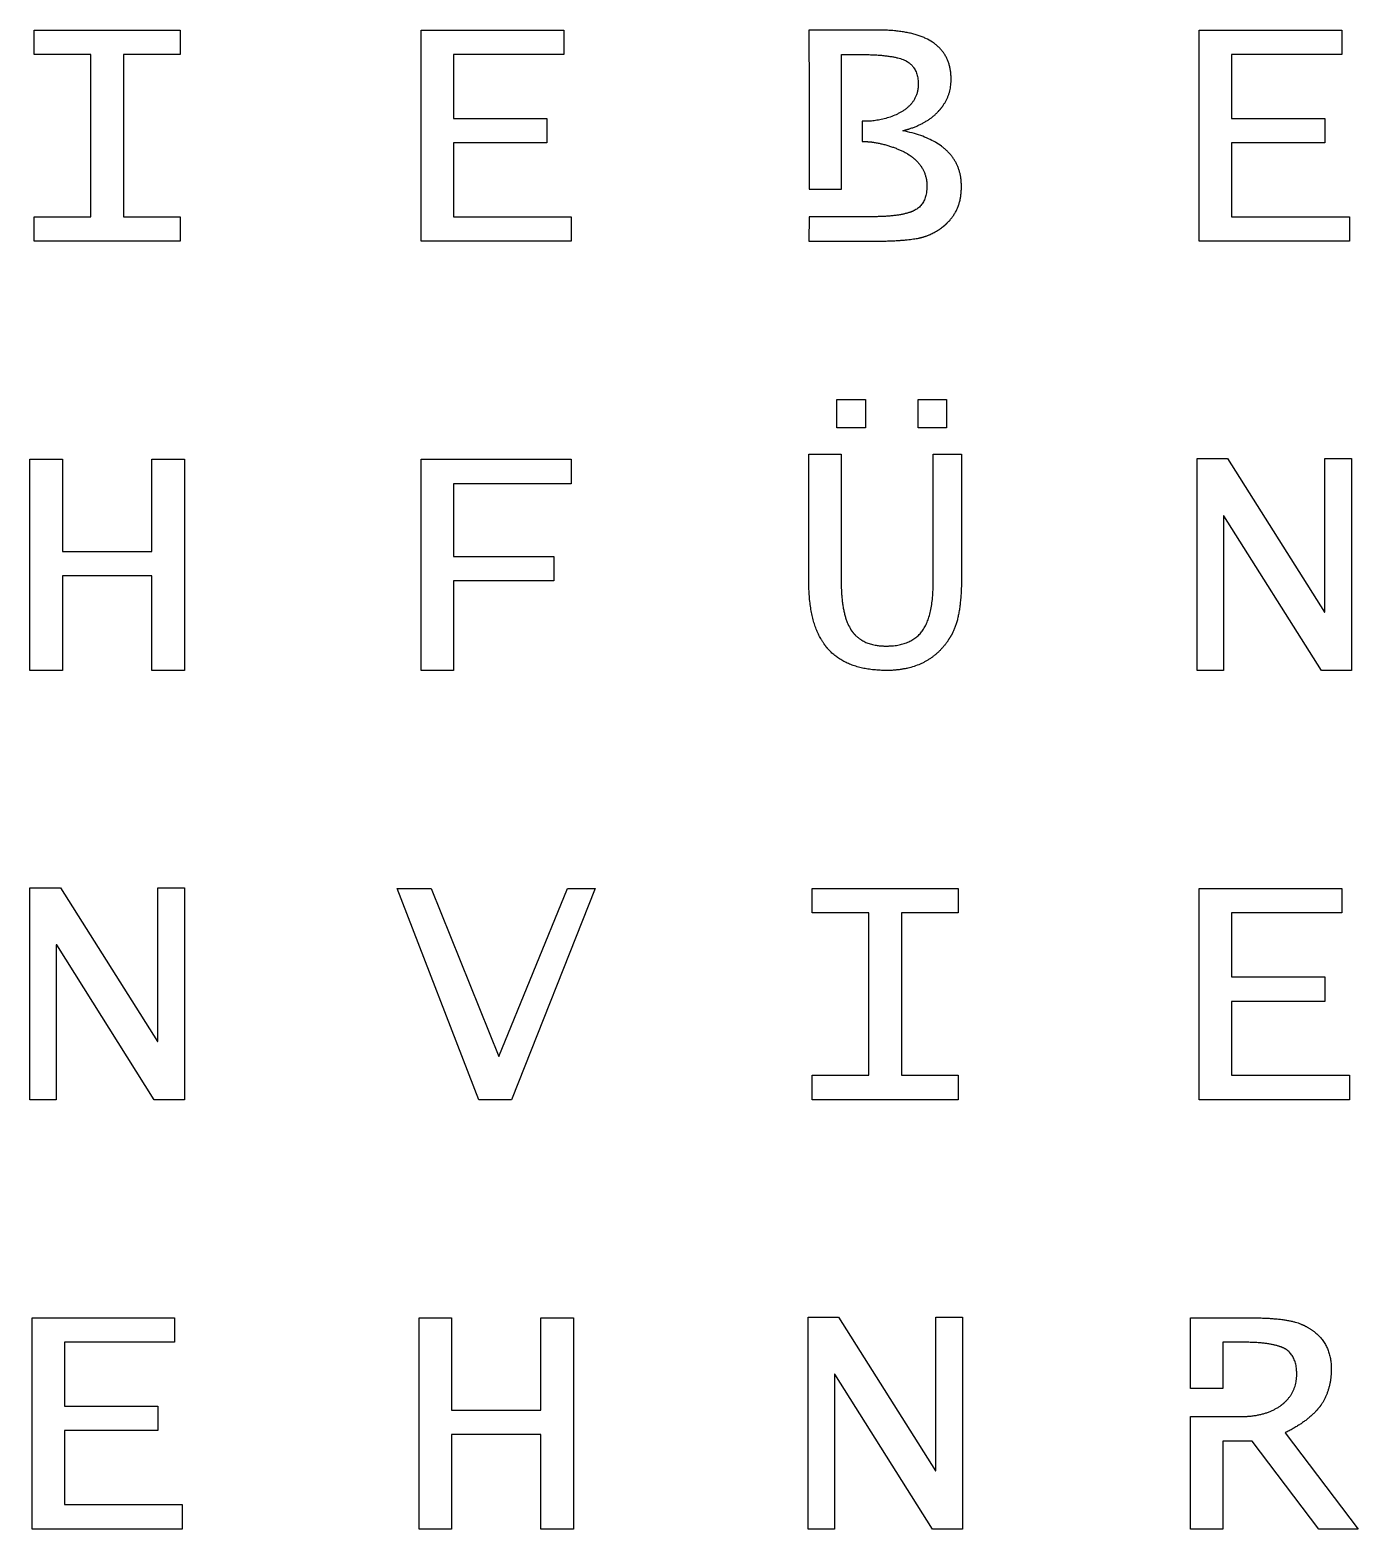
# Model space of a CAD drawing. Header units: millimetres. Extents: x -227 to 223, y -225 to 225.
# Drawn here: x 20.2 to 116.1, y -117.4 to -9.1 of the extents above; entities that cross this region are included whole.
import ezdxf

# ---------------------------------------------------------------- set-up
doc = ezdxf.new("R2010")
doc.units = ezdxf.units.MM
doc.layers.get('0').update_dxf_attribs({"linetype": 'CONTINUOUS'})

msp = doc.modelspace()

# ---------------------------------------------------------------- linework, layer by layer
for p, q in [((81.38, -9.15), (76.46, -9.15)), ((76.46, -9.15), (76.47, -13.75)), ((78.81, -20.63), (78.81, -10.91)), ((78.81, -10.91), (79.9, -10.91)), ((76.47, -13.75), (76.47, -20.63)), ((80.46, -15.74), (80.31, -15.74)), ((80.31, -15.74), (80.31, -17.2)), ((80.31, -17.2), (80.49, -17.2)), ((76.47, -20.63), (78.81, -20.63)), ((76.47, -22.63), (76.46, -24.4)), ((80.92, -22.63), (76.47, -22.63)), ((76.46, -24.4), (81.06, -24.4)), ((76.46, -39.78), (78.8, -39.78)), ((76.46, -49), (76.46, -39.78)), ((78.8, -39.78), (78.8, -49.03)), ((85.44, -48.98), (85.44, -39.78)), ((85.44, -39.78), (87.49, -39.78)), ((87.49, -39.78), (87.49, -48.63)), ((104.02, -107.26), (104.02, -102.15)), ((104.02, -102.15), (108.29, -102.15)), ((106.36, -103.91), (106.36, -107.26)), ((107.8, -103.91), (106.36, -103.91)), ((106.36, -107.26), (104.02, -107.26)), ((104.02, -117.4), (104.02, -109.26)), ((104.02, -109.26), (107.6, -109.28)), ((108.47, -111.05), (106.36, -111.05)), ((106.36, -111.05), (106.36, -117.4)), ((113.29, -117.4), (108.47, -111.05)), ((110.87, -110.45), (116.13, -117.4)), ((106.36, -117.4), (104.02, -117.4)), ((116.13, -117.4), (113.29, -117.4))]:
    msp.add_line(p, q)
for points in [[(20.49, -24.4), (20.49, -22.63), (24.6, -22.63), (24.6, -10.91), (20.49, -10.91), (20.49, -9.15), (31.05, -9.15), (31.05, -10.91), (26.95, -10.91), (26.95, -22.63), (31.05, -22.63), (31.05, -24.4)], [(48.45, -24.4), (48.45, -9.15), (58.75, -9.15), (58.75, -10.91), (50.79, -10.91), (50.79, -15.53), (57.54, -15.53), (57.54, -17.29), (50.79, -17.29), (50.79, -22.63), (59.3, -22.63), (59.3, -24.4)], [(104.65, -24.4), (104.65, -9.15), (114.95, -9.15), (114.95, -10.91), (106.99, -10.91), (106.99, -15.53), (113.74, -15.53), (113.74, -17.29), (106.99, -17.29), (106.99, -22.63), (115.5, -22.63), (115.5, -24.4)], [(78.49, -37.88), (78.49, -35.82), (80.55, -35.82), (80.55, -37.88)], [(84.35, -37.88), (84.35, -35.82), (86.4, -35.82), (86.4, -37.88)], [(20.2, -55.4), (20.2, -40.15), (22.54, -40.15), (22.54, -46.81), (28.99, -46.81), (28.99, -40.15), (31.35, -40.15), (31.35, -55.4), (28.99, -55.4), (28.99, -48.57), (22.54, -48.57), (22.54, -55.4)], [(48.45, -55.4), (48.45, -40.15), (59.3, -40.15), (59.3, -41.91), (50.79, -41.91), (50.79, -47.16), (58.05, -47.16), (58.05, -48.92), (50.79, -48.92), (50.79, -55.4)], [(104.5, -55.4), (104.5, -40.1), (106.71, -40.1), (113.71, -51.19), (113.73, -51.19), (113.73, -40.1), (115.65, -40.1), (115.65, -55.4), (113.48, -55.4), (106.44, -44.22), (106.4, -44.22), (106.4, -55.4)], [(20.2, -86.4), (20.2, -71.1), (22.41, -71.1), (29.41, -82.19), (29.43, -82.19), (29.43, -71.1), (31.35, -71.1), (31.35, -86.4), (29.18, -86.4), (22.14, -75.22), (22.1, -75.22), (22.1, -86.4)], [(52.63, -86.4), (46.71, -71.15), (49.18, -71.15), (54.06, -83.27), (59.03, -71.15), (61.03, -71.15), (54.98, -86.4)], [(76.69, -86.4), (76.69, -84.63), (80.8, -84.63), (80.8, -72.91), (76.69, -72.91), (76.69, -71.15), (87.25, -71.15), (87.25, -72.91), (83.15, -72.91), (83.15, -84.63), (87.25, -84.63), (87.25, -86.4)], [(104.65, -86.4), (104.65, -71.15), (114.95, -71.15), (114.95, -72.91), (106.99, -72.91), (106.99, -77.53), (113.74, -77.53), (113.74, -79.29), (106.99, -79.29), (106.99, -84.63), (115.5, -84.63), (115.5, -86.4)], [(20.35, -117.4), (20.35, -102.15), (30.65, -102.15), (30.65, -103.91), (22.69, -103.91), (22.69, -108.53), (29.44, -108.53), (29.44, -110.29), (22.69, -110.29), (22.69, -115.63), (31.2, -115.63), (31.2, -117.4)], [(48.3, -117.4), (48.3, -102.15), (50.64, -102.15), (50.64, -108.81), (57.09, -108.81), (57.09, -102.15), (59.45, -102.15), (59.45, -117.4), (57.09, -117.4), (57.09, -110.57), (50.64, -110.57), (50.64, -117.4)], [(76.4, -117.4), (76.4, -102.1), (78.61, -102.1), (85.61, -113.19), (85.63, -113.19), (85.63, -102.1), (87.55, -102.1), (87.55, -117.4), (85.38, -117.4), (78.34, -106.22), (78.3, -106.22), (78.3, -117.4)]]:
    msp.add_lwpolyline(points, close=True)
for points, knots in [([(85.81, -15.02), (85.81, -15.02), (85.81, -15.02), (85.81, -15.02), (85.82, -15.02), (85.82, -15.02), (85.82, -15.02), (85.82, -15.02), (85.82, -15.02), (85.82, -15.02), (85.82, -15.02), (85.82, -15.01), (85.83, -15.01), (85.83, -15.01), (85.83, -15), (85.84, -15), (85.84, -14.99), (85.85, -14.99), (85.85, -14.98), (85.86, -14.97), (85.87, -14.96), (85.88, -14.95), (85.89, -14.94), (85.91, -14.92), (85.93, -14.9), (85.94, -14.88), (85.96, -14.86), (85.98, -14.84), (86, -14.81), (86.03, -14.77), (86.06, -14.73), (86.1, -14.69), (86.13, -14.64), (86.17, -14.58), (86.22, -14.51), (86.27, -14.42), (86.33, -14.33), (86.38, -14.23), (86.44, -14.11), (86.51, -13.95), (86.58, -13.75), (86.64, -13.55), (86.68, -13.34), (86.71, -13.16), (86.72, -13.02), (86.73, -12.91), (86.73, -12.82), (86.74, -12.74), (86.74, -12.68), (86.74, -12.61), (86.73, -12.52), (86.72, -12.35), (86.7, -12.12), (86.66, -11.86), (86.59, -11.61), (86.51, -11.37), (86.4, -11.14), (86.28, -10.92), (86.14, -10.72), (85.98, -10.53), (85.81, -10.35), (85.61, -10.18), (85.32, -9.97), (84.99, -9.79), (84.64, -9.64), (84.35, -9.53), (84.05, -9.44), (83.72, -9.36), (83.38, -9.3), (83.01, -9.24), (82.63, -9.2), (82.23, -9.17), (81.81, -9.15), (81.53, -9.15), (81.38, -9.15)], [0, 0, 0, 0, 0.0000219, 0.0000438, 0.0000877, 0.0001754, 0.0002632, 0.0003509, 0.0005263, 0.0007016, 0.0010523, 0.0014028, 0.0017532, 0.0021035, 0.0028037, 0.0035034, 0.0042026, 0.0049013, 0.0055996, 0.0069947, 0.0083879, 0.0097793, 0.0111688, 0.0139423, 0.0167087, 0.019468, 0.0222205, 0.0249663, 0.0277055, 0.0331648, 0.0385997, 0.0440115, 0.0494014, 0.0547709, 0.0654532, 0.0760696, 0.0866311, 0.0971488, 0.1076343, 0.1285518, 0.14948, 0.1705128, 0.1917432, 0.2132623, 0.2241591, 0.2351608, 0.2462778, 0.2518829, 0.2575205, 0.2648607, 0.2721259, 0.2864387, 0.3142481, 0.3410931, 0.3671292, 0.3925267, 0.417469, 0.4421497, 0.4667683, 0.491526, 0.5166205, 0.5422417, 0.5685679, 0.6239433, 0.6533109, 0.6839497, 0.7159643, 0.7494461, 0.7844752, 0.8211215, 0.8594459, 0.8995017, 0.9413357, 0.9849886, 0.9849886, 0.9849886, 0.9849886]), ([(79.9, -10.91), (79.9, -10.91), (79.9, -10.91), (79.9, -10.91), (79.91, -10.91), (79.91, -10.91), (79.92, -10.91), (79.93, -10.91), (79.94, -10.91), (79.96, -10.91), (79.98, -10.91), (80.01, -10.91), (80.04, -10.91), (80.07, -10.91), (80.12, -10.91), (80.17, -10.91), (80.24, -10.91), (80.33, -10.91), (80.43, -10.91), (80.53, -10.91), (80.63, -10.92), (80.76, -10.92), (80.92, -10.93), (81.1, -10.93), (81.29, -10.94), (81.51, -10.96), (81.78, -10.98), (82.09, -11.02), (82.38, -11.06), (82.64, -11.1), (82.87, -11.16), (83.08, -11.21), (83.27, -11.28), (83.39, -11.33), (83.44, -11.36)], [0, 0, 0, 0, 0.0001711, 0.0003422, 0.0006842, 0.0013679, 0.002051, 0.0027336, 0.0040969, 0.0054579, 0.0081729, 0.0108786, 0.013575, 0.0162621, 0.0216085, 0.0269177, 0.0321897, 0.0426224, 0.0529067, 0.0630429, 0.0730311, 0.0828715, 0.1021095, 0.1207589, 0.1388212, 0.1562986, 0.189507, 0.2204052, 0.2490186, 0.2753792, 0.2995281, 0.3215183, 0.3414201, 0.3593284, 0.3593284, 0.3593284, 0.3593284]), ([(83.44, -11.36), (83.44, -11.36), (83.44, -11.36), (83.44, -11.36), (83.44, -11.36), (83.44, -11.36), (83.44, -11.36), (83.44, -11.36), (83.44, -11.36), (83.45, -11.36), (83.45, -11.36), (83.45, -11.36), (83.45, -11.36), (83.46, -11.36), (83.46, -11.37), (83.46, -11.37), (83.47, -11.37), (83.48, -11.38), (83.49, -11.38), (83.5, -11.39), (83.51, -11.39), (83.52, -11.4), (83.53, -11.41), (83.55, -11.42), (83.57, -11.43), (83.59, -11.44), (83.62, -11.46), (83.66, -11.48), (83.69, -11.51), (83.72, -11.53), (83.75, -11.56), (83.79, -11.59), (83.84, -11.63), (83.9, -11.69), (83.95, -11.75), (84, -11.81), (84.07, -11.9), (84.14, -12.02), (84.21, -12.17), (84.26, -12.34), (84.31, -12.51), (84.34, -12.7), (84.36, -12.9), (84.36, -13.03), (84.36, -13.11)], [0, 0, 0, 0, 0.0000166, 0.0000333, 0.0000666, 0.0001332, 0.0001997, 0.0002663, 0.0003994, 0.0005324, 0.0007985, 0.0010643, 0.0013301, 0.0015956, 0.0021264, 0.0026565, 0.0031862, 0.0042437, 0.005299, 0.0063522, 0.0074033, 0.0084523, 0.0105441, 0.0126281, 0.0147044, 0.0167735, 0.020891, 0.0249831, 0.0290524, 0.0331016, 0.0371333, 0.0411503, 0.0491504, 0.0571249, 0.0650966, 0.0730884, 0.0811229, 0.0974044, 0.114121, 0.1314351, 0.1494946, 0.1684313, 0.1883609, 0.2093841, 0.2093841, 0.2093841, 0.2093841]), ([(84.36, -13.11), (84.36, -13.11), (84.36, -13.11), (84.36, -13.11), (84.36, -13.11), (84.36, -13.11), (84.36, -13.11), (84.36, -13.11), (84.36, -13.11), (84.36, -13.11), (84.36, -13.11), (84.36, -13.11), (84.36, -13.12), (84.36, -13.12), (84.36, -13.12), (84.36, -13.13), (84.36, -13.13), (84.36, -13.13), (84.36, -13.14), (84.36, -13.15), (84.36, -13.15), (84.36, -13.16), (84.36, -13.17), (84.36, -13.19), (84.36, -13.2), (84.35, -13.22), (84.35, -13.23), (84.35, -13.25), (84.35, -13.27), (84.35, -13.3), (84.35, -13.33), (84.34, -13.36), (84.34, -13.39), (84.33, -13.43), (84.32, -13.48), (84.31, -13.54), (84.3, -13.6), (84.29, -13.66), (84.27, -13.73), (84.24, -13.82), (84.2, -13.93), (84.15, -14.03), (84.1, -14.13), (84.04, -14.23), (83.98, -14.32), (83.89, -14.44), (83.77, -14.58), (83.61, -14.73), (83.44, -14.87), (83.26, -15), (83.06, -15.11), (82.8, -15.25), (82.45, -15.4), (82.02, -15.53), (81.59, -15.63), (81.25, -15.69), (80.98, -15.72), (80.8, -15.73), (80.62, -15.74), (80.51, -15.74), (80.46, -15.74)], [0, 0, 0, 0, 0.0000128, 0.0000257, 0.0000515, 0.0001031, 0.0001547, 0.0002063, 0.0003095, 0.0004126, 0.0006187, 0.0008248, 0.0010308, 0.0012367, 0.0016481, 0.0020591, 0.0024698, 0.0028801, 0.00329, 0.0041086, 0.0049256, 0.0057411, 0.0065551, 0.0081786, 0.0097961, 0.0114077, 0.0130136, 0.0146137, 0.0162081, 0.0193804, 0.0225311, 0.0256607, 0.0287701, 0.0318597, 0.0379822, 0.0440334, 0.0500182, 0.0559414, 0.0618078, 0.0733873, 0.0847937, 0.0960604, 0.1072185, 0.1182963, 0.1293195, 0.1403105, 0.162265, 0.1842878, 0.2064543, 0.2287993, 0.2513217, 0.2739906, 0.3195084, 0.3646971, 0.4086549, 0.4503304, 0.4699581, 0.4885782, 0.5060373, 0.5221804, 0.5221804, 0.5221804, 0.5221804]), ([(83.24, -16.42), (83.24, -16.42), (83.24, -16.42), (83.24, -16.42), (83.24, -16.42), (83.25, -16.42), (83.25, -16.42), (83.25, -16.42), (83.26, -16.42), (83.26, -16.41), (83.27, -16.41), (83.28, -16.41), (83.29, -16.41), (83.3, -16.41), (83.31, -16.4), (83.33, -16.4), (83.35, -16.39), (83.38, -16.38), (83.41, -16.37), (83.45, -16.36), (83.48, -16.36), (83.52, -16.34), (83.58, -16.33), (83.64, -16.31), (83.71, -16.29), (83.79, -16.26), (83.9, -16.22), (84.02, -16.18), (84.14, -16.13), (84.26, -16.08), (84.38, -16.03), (84.53, -15.96), (84.71, -15.86), (84.92, -15.74), (85.12, -15.62), (85.31, -15.48), (85.49, -15.34), (85.66, -15.19), (85.76, -15.08), (85.81, -15.02)], [0, 0, 0, 0, 0.0000554, 0.0001108, 0.0002215, 0.0004431, 0.0006645, 0.000886, 0.0013287, 0.0017712, 0.0026557, 0.0035394, 0.0044224, 0.0053046, 0.0070667, 0.0088259, 0.010582, 0.0140853, 0.0175767, 0.0210562, 0.0245239, 0.02798, 0.0348571, 0.0416882, 0.0484738, 0.0552145, 0.0685636, 0.0817406, 0.0947507, 0.1075993, 0.1202922, 0.1328352, 0.1574953, 0.1816338, 0.2053075, 0.2285773, 0.2515078, 0.2741674, 0.2966274, 0.2966274, 0.2966274, 0.2966274]), ([(80.49, -17.2), (80.49, -17.2), (80.49, -17.2), (80.49, -17.2), (80.49, -17.2), (80.5, -17.2), (80.5, -17.2), (80.5, -17.2), (80.5, -17.2), (80.51, -17.2), (80.51, -17.2), (80.52, -17.2), (80.53, -17.2), (80.54, -17.2), (80.55, -17.2), (80.57, -17.2), (80.58, -17.2), (80.6, -17.2), (80.62, -17.2), (80.64, -17.21), (80.67, -17.21), (80.7, -17.21), (80.74, -17.21), (80.8, -17.22), (80.86, -17.22), (80.92, -17.23), (80.99, -17.23), (81.05, -17.24), (81.14, -17.26), (81.26, -17.27), (81.39, -17.3), (81.53, -17.32), (81.67, -17.36), (81.85, -17.4), (82.09, -17.46), (82.36, -17.55), (82.63, -17.64), (82.88, -17.74), (83.12, -17.84), (83.35, -17.95), (83.49, -18.03), (83.55, -18.07)], [0, 0, 0, 0, 0.0000452, 0.0000903, 0.0001807, 0.0003616, 0.0005425, 0.0007236, 0.0010861, 0.0014491, 0.0021764, 0.0029056, 0.0036365, 0.0043693, 0.0058402, 0.0073182, 0.0088033, 0.0102954, 0.0117945, 0.0148131, 0.0178586, 0.0209305, 0.0240282, 0.0302988, 0.0366659, 0.0431245, 0.04967, 0.0562973, 0.0630013, 0.0766192, 0.0904822, 0.1045478, 0.118773, 0.1331141, 0.1619667, 0.1907519, 0.2191136, 0.2466968, 0.2731514, 0.2981364, 0.321327, 0.321327, 0.321327, 0.321327]), ([(86.23, -23.28), (86.23, -23.28), (86.23, -23.28), (86.23, -23.28), (86.23, -23.28), (86.23, -23.28), (86.23, -23.28), (86.23, -23.28), (86.23, -23.28), (86.24, -23.28), (86.24, -23.28), (86.24, -23.27), (86.24, -23.27), (86.24, -23.27), (86.25, -23.27), (86.25, -23.27), (86.25, -23.26), (86.26, -23.26), (86.26, -23.25), (86.27, -23.25), (86.28, -23.24), (86.29, -23.23), (86.3, -23.23), (86.31, -23.22), (86.32, -23.2), (86.34, -23.19), (86.36, -23.17), (86.38, -23.15), (86.41, -23.13), (86.43, -23.1), (86.46, -23.08), (86.49, -23.05), (86.52, -23.01), (86.57, -22.96), (86.61, -22.92), (86.66, -22.87), (86.71, -22.8), (86.78, -22.72), (86.86, -22.62), (86.93, -22.51), (86.99, -22.4), (87.06, -22.29), (87.12, -22.18), (87.19, -22.02), (87.27, -21.82), (87.35, -21.57), (87.41, -21.3), (87.44, -21.07), (87.46, -20.89), (87.47, -20.74), (87.48, -20.62), (87.48, -20.52), (87.48, -20.43), (87.48, -20.32), (87.47, -20.15), (87.46, -19.94), (87.42, -19.7), (87.37, -19.46), (87.3, -19.23), (87.22, -19.01), (87.12, -18.8), (87.01, -18.59), (86.89, -18.4), (86.75, -18.21), (86.59, -18.03), (86.42, -17.86), (86.24, -17.69), (85.97, -17.48), (85.59, -17.24), (85.09, -16.98), (84.53, -16.76), (83.91, -16.57), (83.47, -16.47), (83.24, -16.42)], [0, 0, 0, 0, 0.0000131, 0.0000262, 0.0000525, 0.000105, 0.0001575, 0.00021, 0.0003149, 0.0004199, 0.0006298, 0.0008397, 0.0010495, 0.0012593, 0.0016788, 0.0020981, 0.0025173, 0.0033552, 0.0041925, 0.0050292, 0.0058653, 0.0067007, 0.00837, 0.0100369, 0.0117015, 0.0133639, 0.016682, 0.0199915, 0.0232928, 0.0265861, 0.0298716, 0.0331497, 0.0396847, 0.0461935, 0.0526785, 0.0591421, 0.0655868, 0.0784283, 0.0912238, 0.1039931, 0.1167566, 0.1295346, 0.1423471, 0.1552143, 0.1811866, 0.2076105, 0.2346321, 0.2623885, 0.276584, 0.2910096, 0.3056796, 0.3131106, 0.3206076, 0.3336701, 0.3465454, 0.371776, 0.3963947, 0.4205015, 0.444203, 0.4676111, 0.4908424, 0.5140162, 0.5372525, 0.5606707, 0.5843874, 0.6085151, 0.6331606, 0.6584243, 0.7111515, 0.767379, 0.8276514, 0.8924125, 0.9620211, 0.9620211, 0.9620211, 0.9620211]), ([(83.55, -18.07), (83.55, -18.07), (83.55, -18.07), (83.56, -18.07), (83.56, -18.07), (83.56, -18.07), (83.56, -18.07), (83.56, -18.07), (83.56, -18.07), (83.56, -18.07), (83.56, -18.07), (83.56, -18.08), (83.56, -18.08), (83.57, -18.08), (83.57, -18.08), (83.57, -18.08), (83.58, -18.08), (83.58, -18.09), (83.59, -18.09), (83.6, -18.1), (83.61, -18.1), (83.62, -18.11), (83.63, -18.12), (83.64, -18.13), (83.66, -18.13), (83.68, -18.15), (83.7, -18.16), (83.73, -18.18), (83.76, -18.2), (83.78, -18.22), (83.81, -18.24), (83.85, -18.26), (83.89, -18.3), (83.94, -18.34), (83.99, -18.38), (84.04, -18.42), (84.1, -18.47), (84.18, -18.54), (84.27, -18.63), (84.35, -18.71), (84.43, -18.81), (84.5, -18.9), (84.57, -18.99), (84.65, -19.12), (84.74, -19.29), (84.83, -19.5), (84.9, -19.71), (84.94, -19.9), (84.97, -20.05), (84.98, -20.17), (84.98, -20.27), (84.99, -20.35), (84.99, -20.41), (84.99, -20.46), (84.99, -20.53), (84.98, -20.62), (84.97, -20.72), (84.96, -20.84), (84.94, -21), (84.89, -21.17), (84.84, -21.33), (84.77, -21.49), (84.69, -21.63), (84.6, -21.76), (84.5, -21.88), (84.38, -21.98), (84.25, -22.08), (84.16, -22.13), (84.11, -22.16)], [0, 0, 0, 0, 0.0000136, 0.0000272, 0.0000543, 0.0001087, 0.000163, 0.0002174, 0.0003261, 0.0004347, 0.000652, 0.0008692, 0.0010863, 0.0013033, 0.0017372, 0.0021707, 0.0026039, 0.0034695, 0.0043339, 0.0051971, 0.0060591, 0.0069199, 0.008638, 0.0103514, 0.0120601, 0.0137641, 0.0171583, 0.0205342, 0.0238921, 0.0272322, 0.0305546, 0.0338598, 0.0404189, 0.0469116, 0.0533401, 0.0597063, 0.0660125, 0.0784534, 0.0906823, 0.1027189, 0.1145842, 0.1263, 0.137889, 0.1493747, 0.1721269, 0.1947618, 0.2174819, 0.240488, 0.2521623, 0.26398, 0.2759635, 0.2820246, 0.2881351, 0.2934004, 0.2985984, 0.3087967, 0.3187397, 0.3284375, 0.3471398, 0.3650048, 0.3821458, 0.3986912, 0.4147838, 0.4305789, 0.4462411, 0.4619391, 0.4778412, 0.494109, 0.494109, 0.494109, 0.494109]), ([(84.11, -22.16), (84.11, -22.16), (84.11, -22.16), (84.11, -22.16), (84.11, -22.16), (84.11, -22.16), (84.11, -22.16), (84.11, -22.16), (84.11, -22.16), (84.1, -22.17), (84.1, -22.17), (84.1, -22.17), (84.09, -22.17), (84.09, -22.18), (84.08, -22.18), (84.07, -22.18), (84.06, -22.19), (84.05, -22.19), (84.04, -22.2), (84.02, -22.21), (84, -22.22), (83.98, -22.23), (83.95, -22.24), (83.92, -22.25), (83.87, -22.27), (83.83, -22.29), (83.78, -22.31), (83.74, -22.32), (83.67, -22.34), (83.59, -22.37), (83.48, -22.4), (83.37, -22.42), (83.25, -22.45), (83.13, -22.47), (83.01, -22.5), (82.83, -22.52), (82.6, -22.55), (82.3, -22.58), (81.98, -22.61), (81.65, -22.62), (81.29, -22.63), (81.05, -22.63), (80.92, -22.63)], [0, 0, 0, 0, 0.0000324, 0.0000648, 0.0001297, 0.0002596, 0.0003895, 0.0005195, 0.0007798, 0.0010404, 0.0015627, 0.0020864, 0.0026116, 0.0031382, 0.0041957, 0.005259, 0.006328, 0.0074029, 0.0084836, 0.0106628, 0.0128658, 0.0150929, 0.0173442, 0.0219205, 0.0265964, 0.0313736, 0.0362534, 0.0412372, 0.0463265, 0.0568255, 0.0677598, 0.0791371, 0.0909644, 0.1032481, 0.1159936, 0.129206, 0.1570481, 0.1868063, 0.218506, 0.2521683, 0.2878108, 0.3254484, 0.3254484, 0.3254484, 0.3254484]), ([(84.39, -24.18), (84.39, -24.18), (84.39, -24.18), (84.39, -24.18), (84.39, -24.18), (84.4, -24.18), (84.4, -24.17), (84.4, -24.17), (84.41, -24.17), (84.41, -24.17), (84.42, -24.17), (84.43, -24.17), (84.44, -24.16), (84.46, -24.16), (84.48, -24.16), (84.5, -24.15), (84.52, -24.15), (84.54, -24.14), (84.57, -24.13), (84.6, -24.13), (84.65, -24.11), (84.69, -24.1), (84.74, -24.09), (84.81, -24.07), (84.89, -24.04), (84.98, -24.01), (85.06, -23.98), (85.14, -23.95), (85.24, -23.9), (85.37, -23.84), (85.52, -23.77), (85.67, -23.68), (85.82, -23.59), (86.01, -23.46), (86.14, -23.35), (86.23, -23.28)], [0, 0, 0, 0, 0.0000688, 0.0001377, 0.0002753, 0.0005507, 0.000826, 0.0011012, 0.0016516, 0.0022018, 0.0033017, 0.0044011, 0.0054998, 0.0065978, 0.0087922, 0.0109842, 0.0131739, 0.0153612, 0.0175463, 0.0219101, 0.0262654, 0.0306128, 0.0349526, 0.0436108, 0.0522435, 0.0608537, 0.0694447, 0.0780198, 0.0865822, 0.1036811, 0.1207687, 0.1378715, 0.1550157, 0.1722275, 0.20695, 0.20695, 0.20695, 0.20695]), ([(81.06, -24.4), (81.06, -24.4), (81.07, -24.4), (81.07, -24.4), (81.08, -24.4), (81.09, -24.4), (81.1, -24.4), (81.12, -24.4), (81.14, -24.4), (81.17, -24.4), (81.21, -24.4), (81.25, -24.4), (81.3, -24.39), (81.36, -24.39), (81.44, -24.39), (81.53, -24.39), (81.65, -24.39), (81.79, -24.39), (81.96, -24.39), (82.13, -24.38), (82.29, -24.38), (82.5, -24.37), (82.75, -24.36), (83.04, -24.34), (83.3, -24.32), (83.56, -24.3), (83.79, -24.27), (84.01, -24.24), (84.2, -24.21), (84.33, -24.19), (84.39, -24.18)], [0, 0, 0, 0, 0.0002986, 0.0005972, 0.001194, 0.0023864, 0.003577, 0.0047659, 0.0071386, 0.0095044, 0.0142155, 0.0188991, 0.0235552, 0.0281839, 0.0373591, 0.0464247, 0.0553807, 0.0729644, 0.0901106, 0.10682, 0.1230933, 0.138931, 0.1693025, 0.1979409, 0.2248534, 0.2500483, 0.2735353, 0.2953264, 0.315436, 0.3338822, 0.3338822, 0.3338822, 0.3338822]), ([(87.49, -48.63), (87.49, -48.63), (87.49, -48.63), (87.49, -48.63), (87.49, -48.64), (87.49, -48.64), (87.49, -48.64), (87.49, -48.65), (87.49, -48.65), (87.49, -48.66), (87.49, -48.68), (87.49, -48.69), (87.49, -48.71), (87.49, -48.73), (87.49, -48.75), (87.49, -48.78), (87.49, -48.82), (87.49, -48.87), (87.49, -48.93), (87.49, -48.98), (87.48, -49.04), (87.48, -49.12), (87.48, -49.21), (87.48, -49.32), (87.47, -49.43), (87.47, -49.58), (87.46, -49.75), (87.45, -49.96), (87.43, -50.16), (87.41, -50.36), (87.39, -50.55), (87.36, -50.8), (87.32, -51.09), (87.26, -51.42), (87.19, -51.73), (87.11, -52.02), (87.02, -52.28), (86.92, -52.52), (86.85, -52.67), (86.81, -52.75)], [0, 0, 0, 0, 0.0000933, 0.0001866, 0.0003731, 0.0007461, 0.001119, 0.0014918, 0.0022368, 0.0029814, 0.0044688, 0.005954, 0.007437, 0.0089178, 0.0118729, 0.0148192, 0.0177567, 0.0236055, 0.0294194, 0.0351982, 0.0409422, 0.0466513, 0.0579651, 0.06914, 0.0801763, 0.0910744, 0.1124573, 0.1332922, 0.1535825, 0.1733321, 0.192545, 0.2112257, 0.2470089, 0.2807268, 0.3124318, 0.3421871, 0.3700686, 0.3961685, 0.4205992, 0.4205992, 0.4205992, 0.4205992]), ([(77.83, -53.83), (77.83, -53.83), (77.83, -53.83), (77.83, -53.82), (77.83, -53.82), (77.83, -53.82), (77.83, -53.82), (77.82, -53.82), (77.82, -53.82), (77.82, -53.82), (77.82, -53.82), (77.82, -53.81), (77.81, -53.81), (77.81, -53.8), (77.81, -53.8), (77.8, -53.79), (77.79, -53.78), (77.79, -53.78), (77.78, -53.77), (77.77, -53.76), (77.76, -53.74), (77.74, -53.73), (77.73, -53.71), (77.71, -53.69), (77.69, -53.66), (77.66, -53.62), (77.64, -53.59), (77.61, -53.55), (77.58, -53.52), (77.55, -53.47), (77.51, -53.41), (77.46, -53.33), (77.41, -53.26), (77.36, -53.18), (77.3, -53.07), (77.23, -52.93), (77.14, -52.77), (77.07, -52.59), (76.99, -52.41), (76.92, -52.22), (76.86, -52.03), (76.78, -51.76), (76.69, -51.42), (76.61, -50.98), (76.54, -50.52), (76.49, -50.03), (76.46, -49.53), (76.46, -49.18), (76.46, -49)], [0, 0, 0, 0, 0.0000339, 0.0000678, 0.0001356, 0.0002713, 0.0004069, 0.0005426, 0.0008139, 0.0010853, 0.0013567, 0.0016281, 0.0021711, 0.0027142, 0.0032574, 0.0043443, 0.0054317, 0.0065196, 0.0076081, 0.0086971, 0.0108769, 0.0130589, 0.0152434, 0.0174302, 0.0218115, 0.0262032, 0.0306058, 0.0350199, 0.0394458, 0.043884, 0.0527992, 0.0617692, 0.0707977, 0.0798881, 0.089044, 0.1075645, 0.1263862, 0.1455342, 0.1650321, 0.1849025, 0.2051666, 0.2258445, 0.2685123, 0.3130492, 0.3595772, 0.4082039, 0.4590239, 0.5121202, 0.5121202, 0.5121202, 0.5121202]), ([(78.8, -49.03), (78.8, -49.03), (78.8, -49.03), (78.8, -49.04), (78.8, -49.04), (78.8, -49.04), (78.8, -49.04), (78.8, -49.05), (78.8, -49.05), (78.8, -49.06), (78.8, -49.07), (78.8, -49.08), (78.8, -49.1), (78.8, -49.11), (78.8, -49.13), (78.8, -49.16), (78.8, -49.19), (78.8, -49.23), (78.8, -49.28), (78.8, -49.33), (78.8, -49.38), (78.8, -49.45), (78.81, -49.53), (78.81, -49.62), (78.81, -49.71), (78.82, -49.84), (78.83, -49.99), (78.85, -50.16), (78.86, -50.33), (78.88, -50.5), (78.91, -50.66), (78.94, -50.87), (78.99, -51.12), (79.06, -51.4), (79.13, -51.67), (79.23, -51.92), (79.36, -52.21), (79.48, -52.42), (79.56, -52.55)], [0, 0, 0, 0, 0.000079, 0.000158, 0.0003161, 0.0006321, 0.0009479, 0.0012637, 0.0018948, 0.0025255, 0.0037856, 0.0050438, 0.0063001, 0.0075547, 0.0100583, 0.0125546, 0.0150436, 0.0199998, 0.024927, 0.0298251, 0.0346943, 0.0395346, 0.049129, 0.0586086, 0.0679742, 0.0772263, 0.0953924, 0.1131122, 0.1303914, 0.1472358, 0.163652, 0.1796468, 0.2104004, 0.2395651, 0.2672184, 0.2934505, 0.3183666, 0.3647203, 0.3647203, 0.3647203, 0.3647203]), ([(79.56, -52.55), (79.56, -52.55), (79.56, -52.55), (79.56, -52.55), (79.57, -52.55), (79.57, -52.55), (79.57, -52.55), (79.57, -52.55), (79.57, -52.55), (79.57, -52.55), (79.57, -52.55), (79.57, -52.55), (79.57, -52.55), (79.57, -52.55), (79.57, -52.56), (79.57, -52.56), (79.57, -52.56), (79.58, -52.56), (79.58, -52.57), (79.58, -52.57), (79.59, -52.58), (79.59, -52.58), (79.6, -52.59), (79.6, -52.6), (79.61, -52.61), (79.62, -52.62), (79.63, -52.63), (79.64, -52.65), (79.65, -52.66), (79.66, -52.68), (79.68, -52.7), (79.69, -52.72), (79.72, -52.74), (79.74, -52.77), (79.77, -52.8), (79.8, -52.83), (79.84, -52.87), (79.89, -52.92), (79.95, -52.97), (80.01, -53.02), (80.07, -53.07), (80.14, -53.12), (80.2, -53.17), (80.3, -53.23), (80.42, -53.29), (80.57, -53.37), (80.73, -53.43), (80.89, -53.48), (81.07, -53.53), (81.28, -53.58), (81.47, -53.6), (81.67, -53.62), (81.8, -53.63), (81.94, -53.63), (82.05, -53.64), (82.15, -53.63), (82.3, -53.63), (82.48, -53.62), (82.68, -53.6), (82.94, -53.56), (83.25, -53.49), (83.54, -53.39), (83.76, -53.29), (83.91, -53.21), (84.05, -53.12), (84.19, -53.03), (84.31, -52.92), (84.43, -52.8), (84.55, -52.68), (84.69, -52.5), (84.85, -52.25), (85.01, -51.91), (85.14, -51.53), (85.25, -51.1), (85.34, -50.63), (85.4, -50.12), (85.44, -49.56), (85.44, -49.18), (85.44, -48.98)], [0, 0, 0, 0, 0.0000081, 0.0000162, 0.0000325, 0.000065, 0.0000976, 0.0001301, 0.0001951, 0.0002601, 0.0003902, 0.0005202, 0.0006502, 0.0007802, 0.0010402, 0.0013001, 0.0015599, 0.0020793, 0.0025985, 0.0031174, 0.0036361, 0.0041545, 0.0051906, 0.0062258, 0.0072599, 0.0082932, 0.0103569, 0.0124171, 0.0144738, 0.0165273, 0.0185777, 0.0206252, 0.0247118, 0.0287884, 0.0328561, 0.0369163, 0.04097, 0.0490629, 0.0571449, 0.065226, 0.0733158, 0.0814243, 0.0895612, 0.0977361, 0.1142352, 0.1309977, 0.1480934, 0.1655883, 0.1835436, 0.2020159, 0.2308022, 0.2407112, 0.2610269, 0.2714446, 0.2820411, 0.2932389, 0.3042435, 0.3256893, 0.3464168, 0.3664672, 0.4047112, 0.4408543, 0.4583003, 0.4754155, 0.4922738, 0.5089527, 0.5255323, 0.542094, 0.5587199, 0.575491, 0.6103228, 0.6477395, 0.6882056, 0.7320891, 0.7796797, 0.8312048, 0.8868442, 0.946741, 0.946741, 0.946741, 0.946741]), ([(86.81, -52.75), (86.81, -52.75), (86.81, -52.75), (86.81, -52.75), (86.81, -52.75), (86.81, -52.75), (86.81, -52.75), (86.81, -52.75), (86.81, -52.75), (86.81, -52.75), (86.81, -52.75), (86.81, -52.75), (86.81, -52.75), (86.8, -52.76), (86.8, -52.76), (86.8, -52.76), (86.8, -52.77), (86.8, -52.77), (86.79, -52.78), (86.79, -52.79), (86.78, -52.79), (86.78, -52.8), (86.77, -52.81), (86.77, -52.83), (86.76, -52.84), (86.75, -52.86), (86.73, -52.88), (86.72, -52.91), (86.7, -52.94), (86.69, -52.96), (86.67, -52.99), (86.65, -53.02), (86.62, -53.07), (86.59, -53.12), (86.56, -53.17), (86.52, -53.22), (86.48, -53.29), (86.42, -53.37), (86.35, -53.46), (86.28, -53.56), (86.21, -53.65), (86.13, -53.73), (86.05, -53.82), (85.95, -53.93), (85.82, -54.07), (85.65, -54.22), (85.47, -54.36), (85.29, -54.49), (85.1, -54.62), (84.91, -54.73), (84.71, -54.84), (84.43, -54.97), (84.06, -55.11), (83.68, -55.22), (83.36, -55.28), (83.12, -55.32), (82.86, -55.36), (82.65, -55.37), (82.47, -55.39), (82.34, -55.39), (82.23, -55.39), (82.14, -55.4), (82.05, -55.4), (81.95, -55.39), (81.79, -55.39), (81.6, -55.39), (81.38, -55.37), (81.09, -55.35), (80.73, -55.3), (80.33, -55.23), (79.94, -55.13), (79.58, -55.01), (79.23, -54.87), (78.91, -54.7), (78.61, -54.52), (78.33, -54.31), (78.06, -54.08), (77.9, -53.91), (77.83, -53.83)], [0, 0, 0, 0, 0.000012, 0.000024, 0.000049, 0.000098, 0.000147, 0.000196, 0.000294, 0.000392, 0.000588, 0.000784, 0.00098, 0.001176, 0.001568, 0.001959, 0.002351, 0.003133, 0.003915, 0.004697, 0.005478, 0.006259, 0.007819, 0.009377, 0.010933, 0.012487, 0.01559, 0.018686, 0.021775, 0.024856, 0.02793, 0.030997, 0.037111, 0.043198, 0.049258, 0.055293, 0.061302, 0.07325, 0.085106, 0.096877, 0.10857, 0.120189, 0.131743, 0.143236, 0.166068, 0.188741, 0.211309, 0.233828, 0.256353, 0.278942, 0.301648, 0.324526, 0.371, 0.418783, 0.443289, 0.46826, 0.493737, 0.519759, 0.532986, 0.546362, 0.559892, 0.566716, 0.57358, 0.585458, 0.597207, 0.620327, 0.642955, 0.665104, 0.708029, 0.749244, 0.788907, 0.827191, 0.864291, 0.900422, 0.935812, 0.970708, 1.005365, 1.040043, 1.040043, 1.040043, 1.040043]), ([(108.29, -102.15), (108.29, -102.15), (108.29, -102.15), (108.29, -102.15), (108.29, -102.15), (108.3, -102.15), (108.31, -102.15), (108.32, -102.15), (108.33, -102.15), (108.35, -102.15), (108.37, -102.15), (108.4, -102.15), (108.42, -102.15), (108.46, -102.15), (108.5, -102.15), (108.56, -102.15), (108.63, -102.15), (108.72, -102.15), (108.82, -102.15), (108.92, -102.15), (109.03, -102.15), (109.16, -102.16), (109.32, -102.16), (109.51, -102.17), (109.7, -102.18), (109.93, -102.2), (110.21, -102.22), (110.53, -102.25), (110.83, -102.29), (111.1, -102.34), (111.36, -102.39), (111.59, -102.45), (111.79, -102.51), (111.92, -102.56), (111.98, -102.58)], [0, 0, 0, 0, 0.0001731, 0.0003462, 0.0006922, 0.0013839, 0.0020751, 0.0027657, 0.0041453, 0.0055227, 0.0082709, 0.0110103, 0.013741, 0.0164629, 0.0218803, 0.0272627, 0.03261, 0.0431995, 0.053649, 0.0639585, 0.0741283, 0.0841585, 0.1038005, 0.1228861, 0.1414165, 0.1593935, 0.1936939, 0.2258045, 0.255746, 0.2835442, 0.3092319, 0.332851, 0.354456, 0.3741184, 0.3741184, 0.3741184, 0.3741184]), ([(111.98, -102.58), (111.98, -102.58), (111.98, -102.58), (111.98, -102.58), (111.98, -102.58), (111.98, -102.58), (111.98, -102.58), (111.98, -102.58), (111.98, -102.58), (111.98, -102.58), (111.99, -102.59), (111.99, -102.59), (111.99, -102.59), (111.99, -102.59), (111.99, -102.59), (112, -102.59), (112, -102.59), (112, -102.59), (112.01, -102.6), (112.02, -102.6), (112.02, -102.6), (112.03, -102.6), (112.04, -102.61), (112.05, -102.61), (112.06, -102.62), (112.08, -102.62), (112.1, -102.63), (112.12, -102.64), (112.14, -102.65), (112.16, -102.66), (112.18, -102.67), (112.21, -102.69), (112.25, -102.7), (112.29, -102.72), (112.33, -102.75), (112.38, -102.77), (112.43, -102.8), (112.5, -102.83), (112.58, -102.88), (112.66, -102.93), (112.73, -102.98), (112.81, -103.03), (112.88, -103.08), (112.97, -103.15), (113.08, -103.24), (113.21, -103.35), (113.33, -103.47), (113.44, -103.59), (113.54, -103.72), (113.64, -103.85), (113.73, -103.99), (113.84, -104.18), (113.95, -104.43), (114.04, -104.7), (114.1, -104.92), (114.13, -105.09), (114.16, -105.26), (114.18, -105.45), (114.19, -105.6), (114.19, -105.73), (114.19, -105.81), (114.19, -105.89), (114.19, -105.97), (114.19, -106.08), (114.18, -106.21), (114.17, -106.38), (114.15, -106.58), (114.11, -106.82), (114.06, -107.05), (114, -107.28), (113.93, -107.5), (113.85, -107.71), (113.76, -107.91), (113.66, -108.11), (113.55, -108.3), (113.47, -108.42), (113.43, -108.48)], [0, 0, 0, 0, 0.0000097, 0.0000194, 0.0000389, 0.0000778, 0.0001168, 0.0001557, 0.0002336, 0.0003114, 0.0004671, 0.0006228, 0.0007784, 0.000934, 0.0012451, 0.001556, 0.0018669, 0.0024882, 0.0031089, 0.0037292, 0.004349, 0.0049683, 0.0062053, 0.0074404, 0.0086734, 0.0099045, 0.0123608, 0.0148092, 0.0172498, 0.0196827, 0.0221079, 0.0245255, 0.029338, 0.0341209, 0.0388744, 0.0435992, 0.0482957, 0.057606, 0.0668095, 0.0759106, 0.0849138, 0.093824, 0.1026457, 0.1113842, 0.1286302, 0.145606, 0.1623563, 0.1789277, 0.1953683, 0.2117274, 0.228055, 0.2444016, 0.2773395, 0.3109463, 0.3281227, 0.3456024, 0.3634268, 0.3816347, 0.4002627, 0.4097454, 0.4193458, 0.4259418, 0.4324941, 0.4454698, 0.4582785, 0.4709256, 0.4957573, 0.5200153, 0.5437526, 0.5670259, 0.5898958, 0.6124261, 0.6346841, 0.6567397, 0.6786651, 0.7005339, 0.7005339, 0.7005339, 0.7005339]), ([(110.87, -104.39), (110.87, -104.39), (110.87, -104.39), (110.87, -104.39), (110.86, -104.39), (110.86, -104.39), (110.86, -104.39), (110.86, -104.39), (110.86, -104.39), (110.86, -104.39), (110.85, -104.39), (110.85, -104.38), (110.84, -104.38), (110.84, -104.38), (110.83, -104.37), (110.82, -104.37), (110.81, -104.36), (110.8, -104.36), (110.79, -104.35), (110.78, -104.34), (110.76, -104.33), (110.74, -104.32), (110.71, -104.31), (110.68, -104.3), (110.64, -104.28), (110.59, -104.26), (110.55, -104.24), (110.5, -104.23), (110.44, -104.21), (110.36, -104.18), (110.26, -104.15), (110.15, -104.12), (110.04, -104.1), (109.93, -104.07), (109.81, -104.05), (109.64, -104.02), (109.41, -103.99), (109.13, -103.96), (108.82, -103.93), (108.5, -103.92), (108.15, -103.91), (107.92, -103.91), (107.8, -103.91)], [0, 0, 0, 0, 0.0000314, 0.0000628, 0.0001257, 0.0002515, 0.0003774, 0.0005034, 0.0007556, 0.0010081, 0.0015141, 0.0020215, 0.0025301, 0.0030401, 0.0040642, 0.0050935, 0.0061283, 0.0071686, 0.0082143, 0.0103223, 0.0124526, 0.0146055, 0.0167811, 0.0212016, 0.025716, 0.030326, 0.0350331, 0.0398388, 0.0447445, 0.0548607, 0.0653916, 0.0763456, 0.0877303, 0.0995524, 0.1118177, 0.1245316, 0.151323, 0.1799605, 0.210471, 0.2428766, 0.2771957, 0.3134437, 0.3134437, 0.3134437, 0.3134437]), ([(110.59, -108.45), (110.59, -108.45), (110.59, -108.45), (110.59, -108.45), (110.59, -108.45), (110.59, -108.45), (110.59, -108.44), (110.59, -108.44), (110.59, -108.44), (110.59, -108.44), (110.59, -108.44), (110.6, -108.44), (110.6, -108.44), (110.6, -108.44), (110.6, -108.44), (110.6, -108.43), (110.61, -108.43), (110.61, -108.43), (110.62, -108.42), (110.62, -108.42), (110.63, -108.42), (110.64, -108.41), (110.65, -108.4), (110.66, -108.39), (110.67, -108.38), (110.68, -108.37), (110.7, -108.36), (110.72, -108.34), (110.75, -108.32), (110.77, -108.3), (110.79, -108.28), (110.82, -108.26), (110.85, -108.23), (110.89, -108.19), (110.93, -108.15), (110.97, -108.11), (111.02, -108.06), (111.07, -107.99), (111.14, -107.91), (111.21, -107.83), (111.27, -107.74), (111.32, -107.65), (111.37, -107.56), (111.44, -107.44), (111.51, -107.28), (111.58, -107.08), (111.63, -106.87), (111.66, -106.69), (111.68, -106.54), (111.69, -106.43), (111.7, -106.33), (111.7, -106.26), (111.7, -106.2), (111.7, -106.14), (111.7, -106.07), (111.69, -105.95), (111.68, -105.79), (111.65, -105.59), (111.61, -105.41), (111.56, -105.25), (111.49, -105.09), (111.42, -104.94), (111.33, -104.81), (111.23, -104.69), (111.12, -104.58), (111, -104.48), (110.91, -104.42), (110.87, -104.39)], [0, 0, 0, 0, 0.0000113, 0.0000225, 0.0000451, 0.0000902, 0.0001353, 0.0001804, 0.0002706, 0.0003608, 0.0005412, 0.0007215, 0.0009017, 0.0010819, 0.0014422, 0.0018023, 0.0021623, 0.0028816, 0.0036002, 0.004318, 0.0050352, 0.0057517, 0.0071825, 0.0086105, 0.0100358, 0.0114583, 0.0142953, 0.0171216, 0.0199375, 0.0227433, 0.0255391, 0.0283253, 0.0338692, 0.0393771, 0.0448508, 0.0502923, 0.0557037, 0.0664434, 0.0770872, 0.0876521, 0.0981557, 0.1086159, 0.1190509, 0.129479, 0.1503836, 0.1714809, 0.192914, 0.2148201, 0.2259931, 0.237332, 0.2488514, 0.2546834, 0.2605657, 0.2660074, 0.2713791, 0.2819168, 0.3021963, 0.3214804, 0.3398554, 0.3574221, 0.3742965, 0.3906104, 0.4065102, 0.4221552, 0.4377133, 0.4533562, 0.4692536, 0.4692536, 0.4692536, 0.4692536]), ([(107.6, -109.28), (107.6, -109.28), (107.6, -109.28), (107.6, -109.28), (107.6, -109.28), (107.6, -109.28), (107.6, -109.28), (107.61, -109.28), (107.61, -109.28), (107.62, -109.28), (107.63, -109.28), (107.64, -109.28), (107.65, -109.28), (107.66, -109.28), (107.67, -109.28), (107.69, -109.28), (107.72, -109.28), (107.75, -109.28), (107.79, -109.28), (107.83, -109.28), (107.87, -109.27), (107.92, -109.27), (107.98, -109.27), (108.06, -109.27), (108.13, -109.26), (108.23, -109.25), (108.35, -109.24), (108.49, -109.23), (108.63, -109.21), (108.77, -109.19), (108.9, -109.16), (109.08, -109.13), (109.29, -109.07), (109.53, -109), (109.77, -108.91), (109.99, -108.81), (110.2, -108.7), (110.4, -108.58), (110.53, -108.49), (110.59, -108.45)], [0, 0, 0, 0, 0.0000616, 0.0001232, 0.0002464, 0.0004927, 0.000739, 0.0009851, 0.0014773, 0.0019692, 0.0029523, 0.0039342, 0.0049151, 0.0058949, 0.0078512, 0.0098033, 0.0117511, 0.015634, 0.0195, 0.0233491, 0.0271815, 0.0309972, 0.0385791, 0.0460957, 0.0535477, 0.0609361, 0.0755247, 0.089869, 0.1039763, 0.1178543, 0.131511, 0.1449547, 0.1712365, 0.1967758, 0.2216524, 0.2459517, 0.2697646, 0.2931862, 0.316316, 0.316316, 0.316316, 0.316316]), ([(113.43, -108.48), (113.43, -108.48), (113.43, -108.48), (113.43, -108.48), (113.42, -108.48), (113.42, -108.48), (113.42, -108.48), (113.42, -108.48), (113.42, -108.49), (113.42, -108.49), (113.41, -108.49), (113.41, -108.5), (113.41, -108.51), (113.4, -108.51), (113.39, -108.52), (113.39, -108.53), (113.37, -108.55), (113.36, -108.57), (113.34, -108.59), (113.33, -108.61), (113.31, -108.63), (113.28, -108.66), (113.25, -108.7), (113.22, -108.74), (113.18, -108.78), (113.14, -108.83), (113.1, -108.87), (113.05, -108.93), (112.98, -109), (112.89, -109.09), (112.8, -109.17), (112.71, -109.25), (112.57, -109.37), (112.4, -109.51), (112.18, -109.67), (111.95, -109.83), (111.7, -109.99), (111.43, -110.15), (111.16, -110.3), (110.96, -110.4), (110.87, -110.45)], [0, 0, 0, 0, 0.0000425, 0.0000851, 0.0001702, 0.0003405, 0.0005109, 0.0006812, 0.0010221, 0.0013631, 0.0020457, 0.002729, 0.0034129, 0.0040975, 0.0054688, 0.0068427, 0.0082195, 0.0109813, 0.0137543, 0.0165386, 0.0193344, 0.0221418, 0.0277919, 0.0334899, 0.0392368, 0.0450335, 0.050881, 0.0567802, 0.068737, 0.0809109, 0.0933084, 0.1059358, 0.1187989, 0.1452527, 0.1727125, 0.2012154, 0.2307948, 0.2614808, 0.2933008, 0.3262794, 0.3262794, 0.3262794, 0.3262794])]:
    msp.add_open_spline(points, degree=3, knots=knots)

doc.saveas('drawing.dxf')
